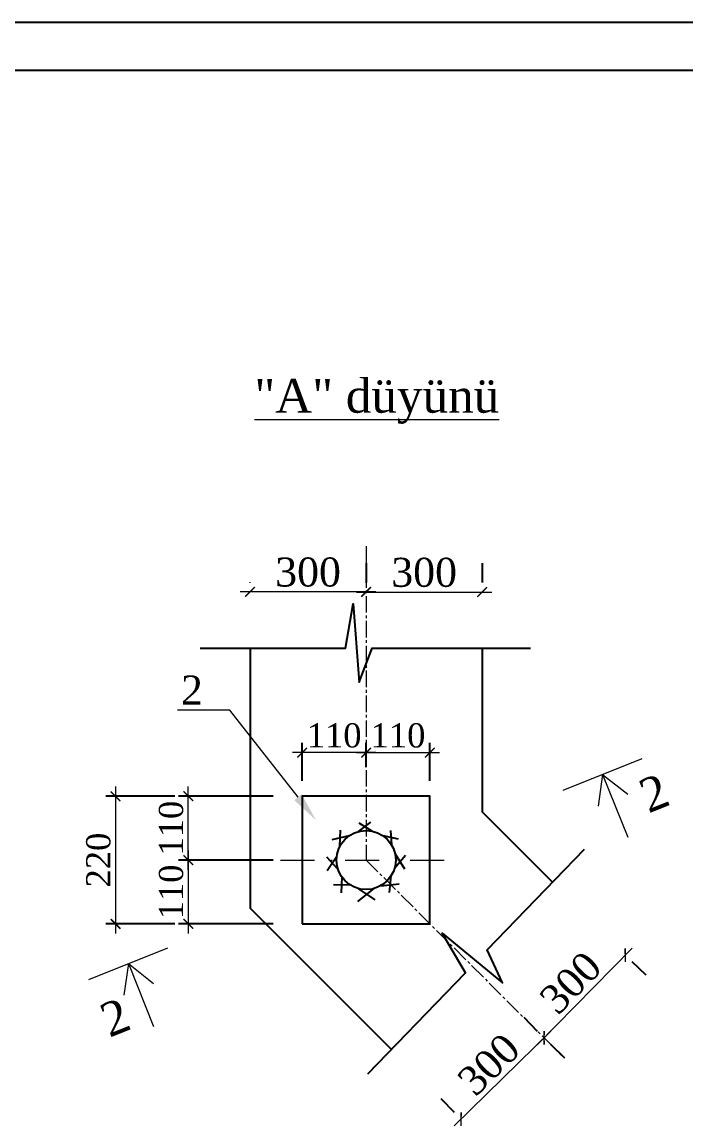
# Model space of a CAD drawing. Header units: millimetres. Extents: x 873544 to 1143527, y -837564 to -766512.
# Drawn here: x 1079909 to 1086771, y -777983 to -766566 of the extents above; entities that cross this region are included whole.
import ezdxf
from ezdxf import colors
from ezdxf.entities.mleader import LeaderData, LeaderLine
from ezdxf.math import Vec2, Vec3

# ---------------------------------------------------------------- set-up
doc = ezdxf.new("R2010")
doc.units = ezdxf.units.MM
doc.linetypes.add('CENTER2', pattern=[28.575, 19.05, -3.175, 3.175, -3.175])
doc.linetypes.add('Штрихпунктирная', pattern=[6702.777624, 3527.777672, -1763.888836, 0, -1411.111116])
doc.layers.add('Xarici razm.-1', color=7, linetype='Continuous', lineweight=9)
doc.styles.get("Standard").update_dxf_attribs({"font": 'times.ttf'})
doc.styles.add('Times New  Roman', font='times.ttf')
doc.styles.add('Times New Roman', font='times.ttf', dxfattribs={"height": 300})
doc.dimstyles.new('Times Roman', dxfattribs={"dimtxt": 350, "dimasz": 100, "dimexe": 100, "dimexo": 300, "dimgap": 50, "dimtad": 1, "dimdec": 0, "dimzin": 0, "dimdsep": 46, "dimtxsty": 'Times New Roman', "dimblk": 'ARCHTICK', "dimcen": -1, "dimdle": 100, "dimclrd": 256, "dimclre": 256, "dimclrt": 256, "dimadec": 0, "dimazin": 0, "dimtfac": 1, "dimtdec": 0, "dimtmove": 0, "dimatfit": 3, "dimfxl": 100, "dimtolj": 1, "dimtzin": 0, "dimlwd": 0, "dimarcsym": 0})

# ---------------------------------------------------------------- blocks, each defined once
blk = doc.blocks.new('_ArchTick')
at = {"color": 0, "linetype": 'ByBlock', "const_width": 0.15}
blk.add_lwpolyline([(-0.5, -0.5), (0.5, 0.5)], dxfattribs=at)
blk = doc.blocks.new('*D217')
at = {"layer": 'Defpoints', "color": 0, "transparency": 16777216}
for p in [(1085305, -777072), (1084447, -777912), (1084447, -777912)]:
    blk.add_point(p, dxfattribs=at)
at = {"layer": 'Xarici razm.-1', "lineweight": -2, "transparency": 16777216}
for p, q in [((1085095, -776858), (1085235, -777001)), ((1084237, -777698), (1084377, -777840))]:
    blk.add_line(p, q, dxfattribs=at)
at = {"layer": 'Xarici razm.-1', "lineweight": 0, "transparency": 16777216}
blk.add_line((1085376, -777002), (1084376, -777982), dxfattribs=at)
at = {"layer": 'Xarici razm.-1', "lineweight": 0, "transparency": 16777216, "xscale": 100, "yscale": 100, "zscale": 100}
for p, rotation in [((1085305, -777072), 44.40647647917167), ((1084447, -777912), 224.4064764791716)]:
    blk.add_blockref('_ArchTick', p, dxfattribs=dict(at, rotation=rotation))
at = {"layer": 'Xarici razm.-1', "lineweight": 5, "transparency": 16777216, "insert": (1084734, -777347), "char_height": 300, "attachment_point": 5, "rotation": 44.4065, "style": 'Times New Roman'}
blk.add_mtext('\\A1;{\\fTimes New Roman|b0|i0|c238|p18;300}', dxfattribs=at)
blk = doc.blocks.new('*D218')
at = {"layer": 'Defpoints', "color": 0, "transparency": 16777216}
for p in [(1082265, -772459), (1082265, -772661), (1083465, -772661)]:
    blk.add_point(p, dxfattribs=at)
at = {"layer": 'Xarici razm.-1', "lineweight": -2, "transparency": 16777216}
for p, q in [((1082265, -772361), (1082265, -772359)), ((1083465, -772361), (1083465, -772359))]:
    blk.add_line(p, q, dxfattribs=at)
at = {"layer": 'Xarici razm.-1', "lineweight": 0, "transparency": 16777216}
blk.add_line((1083565, -772459), (1082165, -772459), dxfattribs=at)
at = {"layer": 'Xarici razm.-1', "lineweight": 0, "transparency": 16777216, "xscale": 100, "yscale": 100, "zscale": 100, "rotation": 180}
blk.add_blockref('_ArchTick', (1082265, -772459), dxfattribs=at)
at = {"layer": 'Xarici razm.-1', "lineweight": 0, "transparency": 16777216, "xscale": 100, "yscale": 100, "zscale": 100}
blk.add_blockref('_ArchTick', (1083465, -772459), dxfattribs=at)
at = {"layer": 'Xarici razm.-1', "lineweight": 5, "transparency": 16777216, "insert": (1082865, -772256), "char_height": 300, "attachment_point": 5, "style": 'Times New Roman'}
blk.add_mtext('\\A1;{\\fTimes New Roman|b0|i0|c238|p18;300}', dxfattribs=at)
blk = doc.blocks.new('*D219')
at = {"layer": 'Defpoints', "color": 0, "transparency": 16777216}
for p in [(1083465, -772461), (1084665, -772461), (1084665, -772461)]:
    blk.add_point(p, dxfattribs=at)
at = {"layer": 'Xarici razm.-1', "lineweight": -2, "transparency": 16777216}
for p, q in [((1083465, -772161), (1083465, -772361)), ((1084665, -772161), (1084665, -772361))]:
    blk.add_line(p, q, dxfattribs=at)
at = {"layer": 'Xarici razm.-1', "lineweight": 0, "transparency": 16777216}
blk.add_line((1083365, -772461), (1084765, -772461), dxfattribs=at)
at = {"layer": 'Xarici razm.-1', "lineweight": 0, "transparency": 16777216, "xscale": 100, "yscale": 100, "zscale": 100, "rotation": 180}
blk.add_blockref('_ArchTick', (1083465, -772461), dxfattribs=at)
at = {"layer": 'Xarici razm.-1', "lineweight": 0, "transparency": 16777216, "xscale": 100, "yscale": 100, "zscale": 100}
blk.add_blockref('_ArchTick', (1084665, -772461), dxfattribs=at)
at = {"layer": 'Xarici razm.-1', "lineweight": 5, "transparency": 16777216, "insert": (1084065, -772259), "char_height": 300, "attachment_point": 5, "style": 'Times New Roman'}
blk.add_mtext('\\A1;{\\fTimes New Roman|b0|i0|c238|p18;300}', dxfattribs=at)
blk = doc.blocks.new('*D359')
at = {"layer": 'Defpoints', "color": 0, "transparency": 16777216}
for p in [(1084125, -774122), (1083465, -774573), (1084125, -774712)]:
    blk.add_point(p, dxfattribs=at)
at = {"layer": 'Xarici razm.-1', "lineweight": -2, "transparency": 16777216}
for p, q in [((1083465, -774273), (1083465, -774022)), ((1084125, -774412), (1084125, -774022))]:
    blk.add_line(p, q, dxfattribs=at)
at = {"layer": 'Xarici razm.-1', "lineweight": 0, "transparency": 16777216}
blk.add_line((1083365, -774122), (1084225, -774122), dxfattribs=at)
at = {"layer": 'Xarici razm.-1', "lineweight": 0, "transparency": 16777216, "xscale": 100, "yscale": 100, "zscale": 100, "rotation": 180}
blk.add_blockref('_ArchTick', (1083465, -774122), dxfattribs=at)
at = {"layer": 'Xarici razm.-1', "lineweight": 0, "transparency": 16777216, "xscale": 100, "yscale": 100, "zscale": 100}
blk.add_blockref('_ArchTick', (1084125, -774122), dxfattribs=at)
at = {"layer": 'Xarici razm.-1', "lineweight": 13, "transparency": 16777216, "insert": (1083795, -773945), "char_height": 300, "attachment_point": 5, "style": 'Times New Roman'}
blk.add_mtext('\\A1;{\\fTimes New Roman|b0|i0|c238|p18;\\H0.83333x;110}', dxfattribs=at)
blk = doc.blocks.new('*D233')
at = {"layer": 'Defpoints', "color": 0, "transparency": 16777216}
for p in [(1082805, -774122), (1083465, -774573), (1082805, -774712)]:
    blk.add_point(p, dxfattribs=at)
at = {"layer": 'Xarici razm.-1', "lineweight": -2, "transparency": 16777216}
for p, q in [((1082805, -774412), (1082805, -774022)), ((1083465, -774273), (1083465, -774022))]:
    blk.add_line(p, q, dxfattribs=at)
at = {"layer": 'Xarici razm.-1', "lineweight": 0, "transparency": 16777216}
blk.add_line((1083565, -774122), (1082705, -774122), dxfattribs=at)
at = {"layer": 'Xarici razm.-1', "lineweight": 0, "transparency": 16777216, "xscale": 100, "yscale": 100, "zscale": 100, "rotation": 180}
blk.add_blockref('_ArchTick', (1082805, -774122), dxfattribs=at)
at = {"layer": 'Xarici razm.-1', "lineweight": 0, "transparency": 16777216, "xscale": 100, "yscale": 100, "zscale": 100}
blk.add_blockref('_ArchTick', (1083465, -774122), dxfattribs=at)
at = {"layer": 'Xarici razm.-1', "lineweight": 13, "transparency": 16777216, "insert": (1083135, -773945), "char_height": 300, "attachment_point": 5, "style": 'Times New Roman'}
blk.add_mtext('\\A1;{\\fTimes New Roman|b0|i0|c238|p18;\\H0.83333x;110}', dxfattribs=at)
blk = doc.blocks.new('*D360')
at = {"layer": 'Defpoints', "color": 0, "transparency": 16777216}
for p in [(1082805, -775233), (1081627, -775893), (1082805, -775893)]:
    blk.add_point(p, dxfattribs=at)
at = {"layer": 'Xarici razm.-1', "lineweight": 0, "transparency": 16777216}
blk.add_line((1081627, -775133), (1081627, -775993), dxfattribs=at)
at = {"layer": 'Xarici razm.-1', "lineweight": -2, "transparency": 16777216}
for p, q in [((1082505, -775233), (1081527, -775233)), ((1082505, -775893), (1081527, -775893))]:
    blk.add_line(p, q, dxfattribs=at)
at = {"layer": 'Xarici razm.-1', "lineweight": 0, "transparency": 16777216, "xscale": 100, "yscale": 100, "zscale": 100}
for p, rotation in [((1081627, -775233), 90), ((1081627, -775893), 270)]:
    blk.add_blockref('_ArchTick', p, dxfattribs=dict(at, rotation=rotation))
at = {"layer": 'Xarici razm.-1', "lineweight": 5, "transparency": 16777216, "insert": (1081450, -775563), "char_height": 300, "attachment_point": 5, "rotation": 90, "style": 'Times New Roman'}
blk.add_mtext('\\A1;{\\fTimes New Roman|b0|i0|c238|p18;\\H0.83333x;110}', dxfattribs=at)
blk = doc.blocks.new('*D234')
at = {"layer": 'Defpoints', "color": 0, "transparency": 16777216}
for p in [(1081627, -774573), (1082805, -774573), (1082805, -775233)]:
    blk.add_point(p, dxfattribs=at)
at = {"layer": 'Xarici razm.-1', "lineweight": 0, "transparency": 16777216}
blk.add_line((1081627, -775333), (1081627, -774473), dxfattribs=at)
at = {"layer": 'Xarici razm.-1', "lineweight": -2, "transparency": 16777216}
for p, q in [((1082505, -774573), (1081527, -774573)), ((1082505, -775233), (1081527, -775233))]:
    blk.add_line(p, q, dxfattribs=at)
at = {"layer": 'Xarici razm.-1', "lineweight": 0, "transparency": 16777216, "xscale": 100, "yscale": 100, "zscale": 100}
for p, rotation in [((1081627, -774573), 90), ((1081627, -775233), 270)]:
    blk.add_blockref('_ArchTick', p, dxfattribs=dict(at, rotation=rotation))
at = {"layer": 'Xarici razm.-1', "lineweight": 5, "transparency": 16777216, "insert": (1081450, -774903), "char_height": 300, "attachment_point": 5, "rotation": 90, "style": 'Times New Roman'}
blk.add_mtext('\\A1;{\\fTimes New Roman|b0|i0|c238|p18;\\H0.83333x;110}', dxfattribs=at)
blk = doc.blocks.new('*D235')
at = {"layer": 'Defpoints', "color": 0, "transparency": 16777216}
for p in [(1081789, -774573), (1080875, -775893), (1081789, -775893)]:
    blk.add_point(p, dxfattribs=at)
at = {"layer": 'Xarici razm.-1', "lineweight": 0, "transparency": 16777216}
blk.add_line((1080875, -774473), (1080875, -775993), dxfattribs=at)
at = {"layer": 'Xarici razm.-1', "lineweight": -2, "transparency": 16777216}
for p, q in [((1081489, -774573), (1080775, -774573)), ((1081489, -775893), (1080775, -775893))]:
    blk.add_line(p, q, dxfattribs=at)
at = {"layer": 'Xarici razm.-1', "lineweight": 0, "transparency": 16777216, "xscale": 100, "yscale": 100, "zscale": 100}
for p, rotation in [((1080875, -774573), 90), ((1080875, -775893), 270)]:
    blk.add_blockref('_ArchTick', p, dxfattribs=dict(at, rotation=rotation))
at = {"layer": 'Xarici razm.-1', "lineweight": 5, "transparency": 16777216, "insert": (1080698, -775233), "char_height": 300, "attachment_point": 5, "rotation": 90, "style": 'Times New Roman'}
blk.add_mtext('\\A1;{\\fTimes New Roman|b0|i0|c238|p18;\\H0.83333x;220}', dxfattribs=at)
blk = doc.blocks.new('*D232')
at = {"layer": 'Defpoints', "color": 0, "transparency": 16777216}
for p in [(1086144, -776215), (1086144, -776215), (1085305, -777072)]:
    blk.add_point(p, dxfattribs=at)
at = {"layer": 'Xarici razm.-1', "lineweight": 0, "transparency": 16777216}
blk.add_line((1085235, -777144), (1086214, -776143), dxfattribs=at)
at = {"layer": 'Xarici razm.-1', "lineweight": -2, "transparency": 16777216}
for p, q in [((1086359, -776425), (1086216, -776285)), ((1085519, -777282), (1085376, -777142))]:
    blk.add_line(p, q, dxfattribs=at)
at = {"layer": 'Xarici razm.-1', "lineweight": 0, "transparency": 16777216, "xscale": 100, "yscale": 100, "zscale": 100}
for p, rotation in [((1086144, -776215), 45.59352352085966), ((1085305, -777072), 225.5935235208597)]:
    blk.add_blockref('_ArchTick', p, dxfattribs=dict(at, rotation=rotation))
at = {"layer": 'Xarici razm.-1', "lineweight": 5, "transparency": 16777216, "insert": (1085580, -776502), "char_height": 300, "attachment_point": 5, "rotation": 45.5935, "style": 'Times New Roman'}
blk.add_mtext('\\A1;{\\fTimes New Roman|b0|i0|c238|p18;300}', dxfattribs=at)
blk = doc.blocks.new('dsdvvvf')
at = {"lineweight": 25}
blk.add_line((944974, -639584), (987093, -639584), dxfattribs=at)
at = {"lineweight": 25, "ltscale": 15}
blk.add_line((986569, -640108), (947068, -640108), dxfattribs=at)

msp = doc.modelspace()

# ---------------------------------------------------------------- linework, layer by layer
at = {"layer": 'Xarici razm.-1', "color": 4, "lineweight": 13}
for p, q in [((1085502.8, -774509.8), (1086318.4, -774183.5)), ((1085910.6, -774346.7), (1085863.3, -774674)), ((1085910.6, -774346.7), (1086170.8, -774997.2)), ((1085910.6, -774346.7), (1086170.6, -774551)), ((1080599.5, -776467.5), (1081415.1, -776141.3)), ((1081007.3, -776304.4), (1081267.5, -776955)), ((1081007.3, -776304.4), (1081267.3, -776508.8))]:
    msp.add_line(p, q, dxfattribs=at)
at = {"layer": 'Xarici razm.-1', "lineweight": 25}
for p, q in [((1083192.7, -775093.6), (1083200.8, -774923.8)), ((1083388, -774936.7), (1083514.3, -774840.2)), ((1083390.5, -774846.6), (1083527.7, -774933.2)), ((1083716, -774927.8), (1083727.5, -775075.2)), ((1083113.7, -775019.7), (1083294.7, -774978.7)), ((1083637.4, -774979.8), (1083797.2, -775014.9)), ((1083764.4, -775168.4), (1083861.5, -775324.6)), ((1083054.9, -775200.6), (1083173.9, -775326.3)), ((1083161.6, -775195), (1083062.5, -775343.3)), ((1083873.5, -775185.7), (1083758.1, -775321.6)), ((1083213.6, -775406.8), (1083206.8, -775572.2)), ((1083708.3, -775567.3), (1083723.5, -775396.9)), ((1083129, -775485.9), (1083297.9, -775489)), ((1083618.2, -775497.8), (1083805.3, -775480.3)), ((1083378.3, -775661.4), (1083549.6, -775526.9)), ((1083388, -775528.9), (1083556.5, -775642.6))]:
    msp.add_line(p, q, dxfattribs=at)
at = {"layer": 'Xarici razm.-1', "linetype": 'Штрихпунктирная', "lineweight": 0, "ltscale": 0.1}
msp.add_line((1082578.7, -775232.8), (1084283, -775232.8), dxfattribs=at)
at = {"layer": 'Xarici razm.-1', "color": 4, "lineweight": 9}
msp.add_line((1081007.3, -776304.4), (1080960, -776631.7), dxfattribs=at)
at = {"layer": 'Xarici razm.-1', "color": 4, "linetype": 'CENTER2', "lineweight": 0, "ltscale": 9}
msp.add_lwpolyline([(1083465.2, -771987.7), (1083465.2, -775232.8), (1085507.9, -777275.4)], dxfattribs=at)
at = {"layer": 'Xarici razm.-1', "color": 4, "lineweight": 25}
for points in [[(1081750.6, -773041.9), (1083250.9, -773041.9), (1083331.9, -772584.6), (1083392.7, -773391.9), (1083529.5, -773040.3), (1085166.1, -773040.3)], [(1082265.2, -773041.9), (1082265.2, -775729.8), (1083726.8, -777191.4)], [(1084665.2, -773040.3), (1084665.2, -774735.7), (1085392.4, -775462.9)], [(1083484, -777443), (1084492.5, -776397.8), (1084252.8, -775987.5), (1084876, -776504.4), (1084718, -776161.8), (1085724, -775119.3)]]:
    msp.add_lwpolyline(points, dxfattribs=at)
at = {"layer": 'Xarici razm.-1', "color": 2, "lineweight": 25}
msp.add_lwpolyline([(1082805.2, -775892.8), (1084125.2, -775892.8), (1084125.2, -774572.8), (1082805.2, -774572.8)], close=True, dxfattribs=at)
at = {"layer": 'Xarici razm.-1', "color": 6, "lineweight": 25}
msp.add_circle((1083465.2, -775232.8), 306, dxfattribs=at)

# ---------------------------------------------------------------- block references
at = {"layer": 'Xarici razm.-1', "color": 131, "xscale": 0.9542382500128979, "yscale": 0.9542382500128979, "zscale": 0.9542382500128979}
msp.add_blockref('dsdvvvf', (156996.3, -156250.4), dxfattribs=at)

# ---------------------------------------------------------------- texts
at = {"color": 0, "lineweight": 0, "insert": (1083575.9, -770256.3), "char_height": 350, "width": 16161.622, "attachment_point": 2}
msp.add_mtext('{\\fTimes New Roman|b0|i0|c238|p18;\\L"A" düyünü}', dxfattribs=at)
at = {"color": 0, "lineweight": 0, "insert": (1086506.9, -774702.5), "char_height": 350, "width": 32323.245, "attachment_point": 8, "rotation": 21.80266, "style": 'Times New  Roman'}
msp.add_mtext('{\\fTimes New Roman|b0|i0|c238|p18;2}', dxfattribs=at)
at = {"color": 0, "lineweight": 0, "insert": (1080934.3, -777022.5), "char_height": 350, "width": 32323.245, "attachment_point": 8, "rotation": 21.80266}
msp.add_mtext('{\\fTimes New Roman|b0|i0|c238|p18;2}', dxfattribs=at)

# ---------------------------------------------------------------- dimensions: what is measured, and where the dimension line sits
at = {"layer": 'Xarici razm.-1', "color": 4, "lineweight": 5}
dim = msp.add_linear_dim(base=(1082265.2, -772458.8), p1=(1083465.2, -772661.4), p2=(1082265.2, -772661.4), angle=180, text='{\\fTimes New Roman|b0|i0|c238|p18;300}', dimstyle='Times Roman', dxfattribs=at)
dim.commit()
dim.dimension.update_dxf_attribs({"geometry": '*D218', "text_midpoint": (1082865.2, -772458.8), "dimtype": 161})
for p1, p2, picture, middle in [((1083465.2, -772461.4), (1084665.2, -772461.4), '*D219', (1084065.2, -772258.8)), ((1085304.6, -777072.1), (1086144.3, -776214.8), '*D232', (1085579.7, -776501.7)), ((1085304.6, -777072.1), (1084447.2, -777911.8), '*D217', (1084734.1, -777347.2))]:
    dim = msp.add_aligned_dim(p1=p1, p2=p2, distance=0, text='{\\fTimes New Roman|b0|i0|c238|p18;300}', dimstyle='Times Roman', dxfattribs=at)
    dim.commit()
    dim.dimension.update_dxf_attribs({"geometry": picture, "text_midpoint": middle})
at = {"layer": 'Xarici razm.-1', "lineweight": 13}
dim = msp.add_linear_dim(base=(1082805.2, -774122.1), p1=(1083465.2, -774572.8), p2=(1082805.2, -774712.3), angle=180, text='{\\fTimes New Roman|b0|i0|c238|p18;\\H0.83333x;110}', dimstyle='Times Roman', dxfattribs=at)
dim.commit()
dim.dimension.update_dxf_attribs({"geometry": '*D233', "text_midpoint": (1083135.2, -774122.1), "dimtype": 160})
dim = msp.add_linear_dim(base=(1084125.2, -774122.1), p1=(1083465.2, -774572.8), p2=(1084125.2, -774712.3), text='{\\fTimes New Roman|b0|i0|c238|p18;\\H0.83333x;110}', dimstyle='Times Roman', dxfattribs=at)
dim.commit()
dim.dimension.update_dxf_attribs({"geometry": '*D359', "text_midpoint": (1083795.2, -774122.1), "dimtype": 160})
at = {"layer": 'Xarici razm.-1', "lineweight": 5}
for base, p1, p2, angle, text, picture, middle in [((1080874.9, -775892.8), (1081789.1, -774572.8), (1081789.1, -775892.8), 90, '{\\fTimes New Roman|b0|i0|c238|p18;\\H0.83333x;220}', '*D235', (1080874.9, -775232.8)), ((1081627.2, -774572.8), (1082805.2, -775232.8), (1082805.2, -774572.8), 270, '{\\fTimes New Roman|b0|i0|c238|p18;\\H0.83333x;110}', '*D234', (1081627.2, -774902.8)), ((1081627.2, -775892.8), (1082805.2, -775232.8), (1082805.2, -775892.8), 90, '{\\fTimes New Roman|b0|i0|c238|p18;\\H0.83333x;110}', '*D360', (1081627.2, -775562.8))]:
    dim = msp.add_linear_dim(base=base, p1=p1, p2=p2, angle=angle, text=text, dimstyle='Times Roman', dxfattribs=at)
    dim.commit()
    dim.dimension.update_dxf_attribs({"geometry": picture, "text_midpoint": middle, "dimtype": 160})

# ---------------------------------------------------------------- leaders
at = {"layer": 'Xarici razm.-1', "color": 2, "lineweight": 13}
ml = msp.add_multileader_mtext('Standard', dxfattribs=at)
ml.set_content('{\\fTimes New Roman|b0|i0|c0|p18;2}', color=2)
ml.set_leader_properties(lineweight=9)
ml.build(insert=Vec2(0, 0))
ml.multileader.update_dxf_attribs({"text_left_attachment_type": 6, "text_right_attachment_type": 6, "arrow_head_size": 300})
ctx = ml.context
ctx.base_point, ctx.char_height, ctx.arrow_head_size, ctx.plane_origin = Vec3(1081549.3, -773684.3), 300, 300, Vec3(1082679.7, -774750.4)
ctx.left_attachment, ctx.right_attachment, ctx.attachment_type = 6, 6, 1
notes = []
notes.append((ctx, [(0, (1, 1, 0), (1082057.4, -773684.3), (-1, 0), 310.5, [(0, [(1082946.4, -774819.9)], 0, [])])]))
ctx.mtext.insert, ctx.mtext.flow_direction = Vec3(1081551.3, -773324.3), 5
for ctx, leaders in notes:
    for number, flags, end, landing, length, lines in leaders:
        leader = LeaderData()
        leader.index, (leader.has_last_leader_line, leader.has_dogleg_vector, leader.attachment_direction) = number, flags
        leader.last_leader_point, leader.dogleg_vector, leader.dogleg_length = Vec3(end), Vec3(landing), length
        for number, points, colour, breaks in lines:
            line = LeaderLine()
            line.index, line.vertices, line.color, line.breaks = number, Vec3.list(points), colors.encode_raw_color(colour), breaks
            leader.lines.append(line)
        ctx.leaders.append(leader)

doc.saveas('drawing.dxf')
